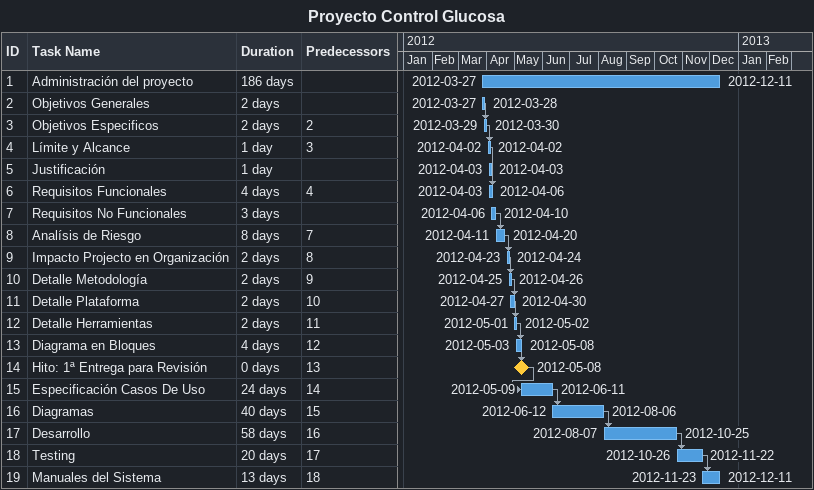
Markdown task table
Proyecto Control Glucosa

| ID | Task | Duration | Start | Finish | Predecessors |
|---|---|---|---|---|---|
| 1 | Administración del proyecto | 186d | 2012-03-27 | 2012-12-11 |  |
| 2 | Objetivos Generales | 2d | 2012-03-27 | 2012-03-28 |  |
| 3 | Objetivos Especificos | 2d | 2012-03-29 | 2012-03-30 | 2 |
| 4 | Límite y Alcance | 1d | 2012-04-02 | 2012-04-02 | 3 |
| 5 | Justificación | 1d | 2012-04-03 | 2012-04-03 |  |
| 6 | Requisitos Funcionales | 4d | 2012-04-03 | 2012-04-06 | 4 |
| 7 | Requisitos No Funcionales | 3d | 2012-04-06 | 2012-04-10 |  |
| 8 | Analísis de Riesgo | 8d | 2012-04-11 | 2012-04-20 | 7 |
| 9 | Impacto Projecto en Organización | 2d | 2012-04-23 | 2012-04-24 | 8 |
| 10 | Detalle Metodología | 2d | 2012-04-25 | 2012-04-26 | 9 |
| 11 | Detalle Plataforma | 2d | 2012-04-27 | 2012-04-30 | 10 |
| 12 | Detalle Herramientas | 2d | 2012-05-01 | 2012-05-02 | 11 |
| 13 | Diagrama en Bloques | 4d | 2012-05-03 | 2012-05-08 | 12 |
| 14 | Hito: 1ª Entrega para Revisión | 0d | 2012-05-08 | 2012-05-08 | 13 |
| 15 | Especificación Casos De Uso | 24d | 2012-05-09 | 2012-06-11 | 14 |
| 16 | Diagramas | 40d | 2012-06-12 | 2012-08-06 | 15 |
| 17 | Desarrollo | 58d | 2012-08-07 | 2012-10-25 | 16 |
| 18 | Testing | 20d | 2012-10-26 | 2012-11-22 | 17 |
| 19 | Manuales del Sistema | 13d | 2012-11-23 | 2012-12-11 | 18 |
